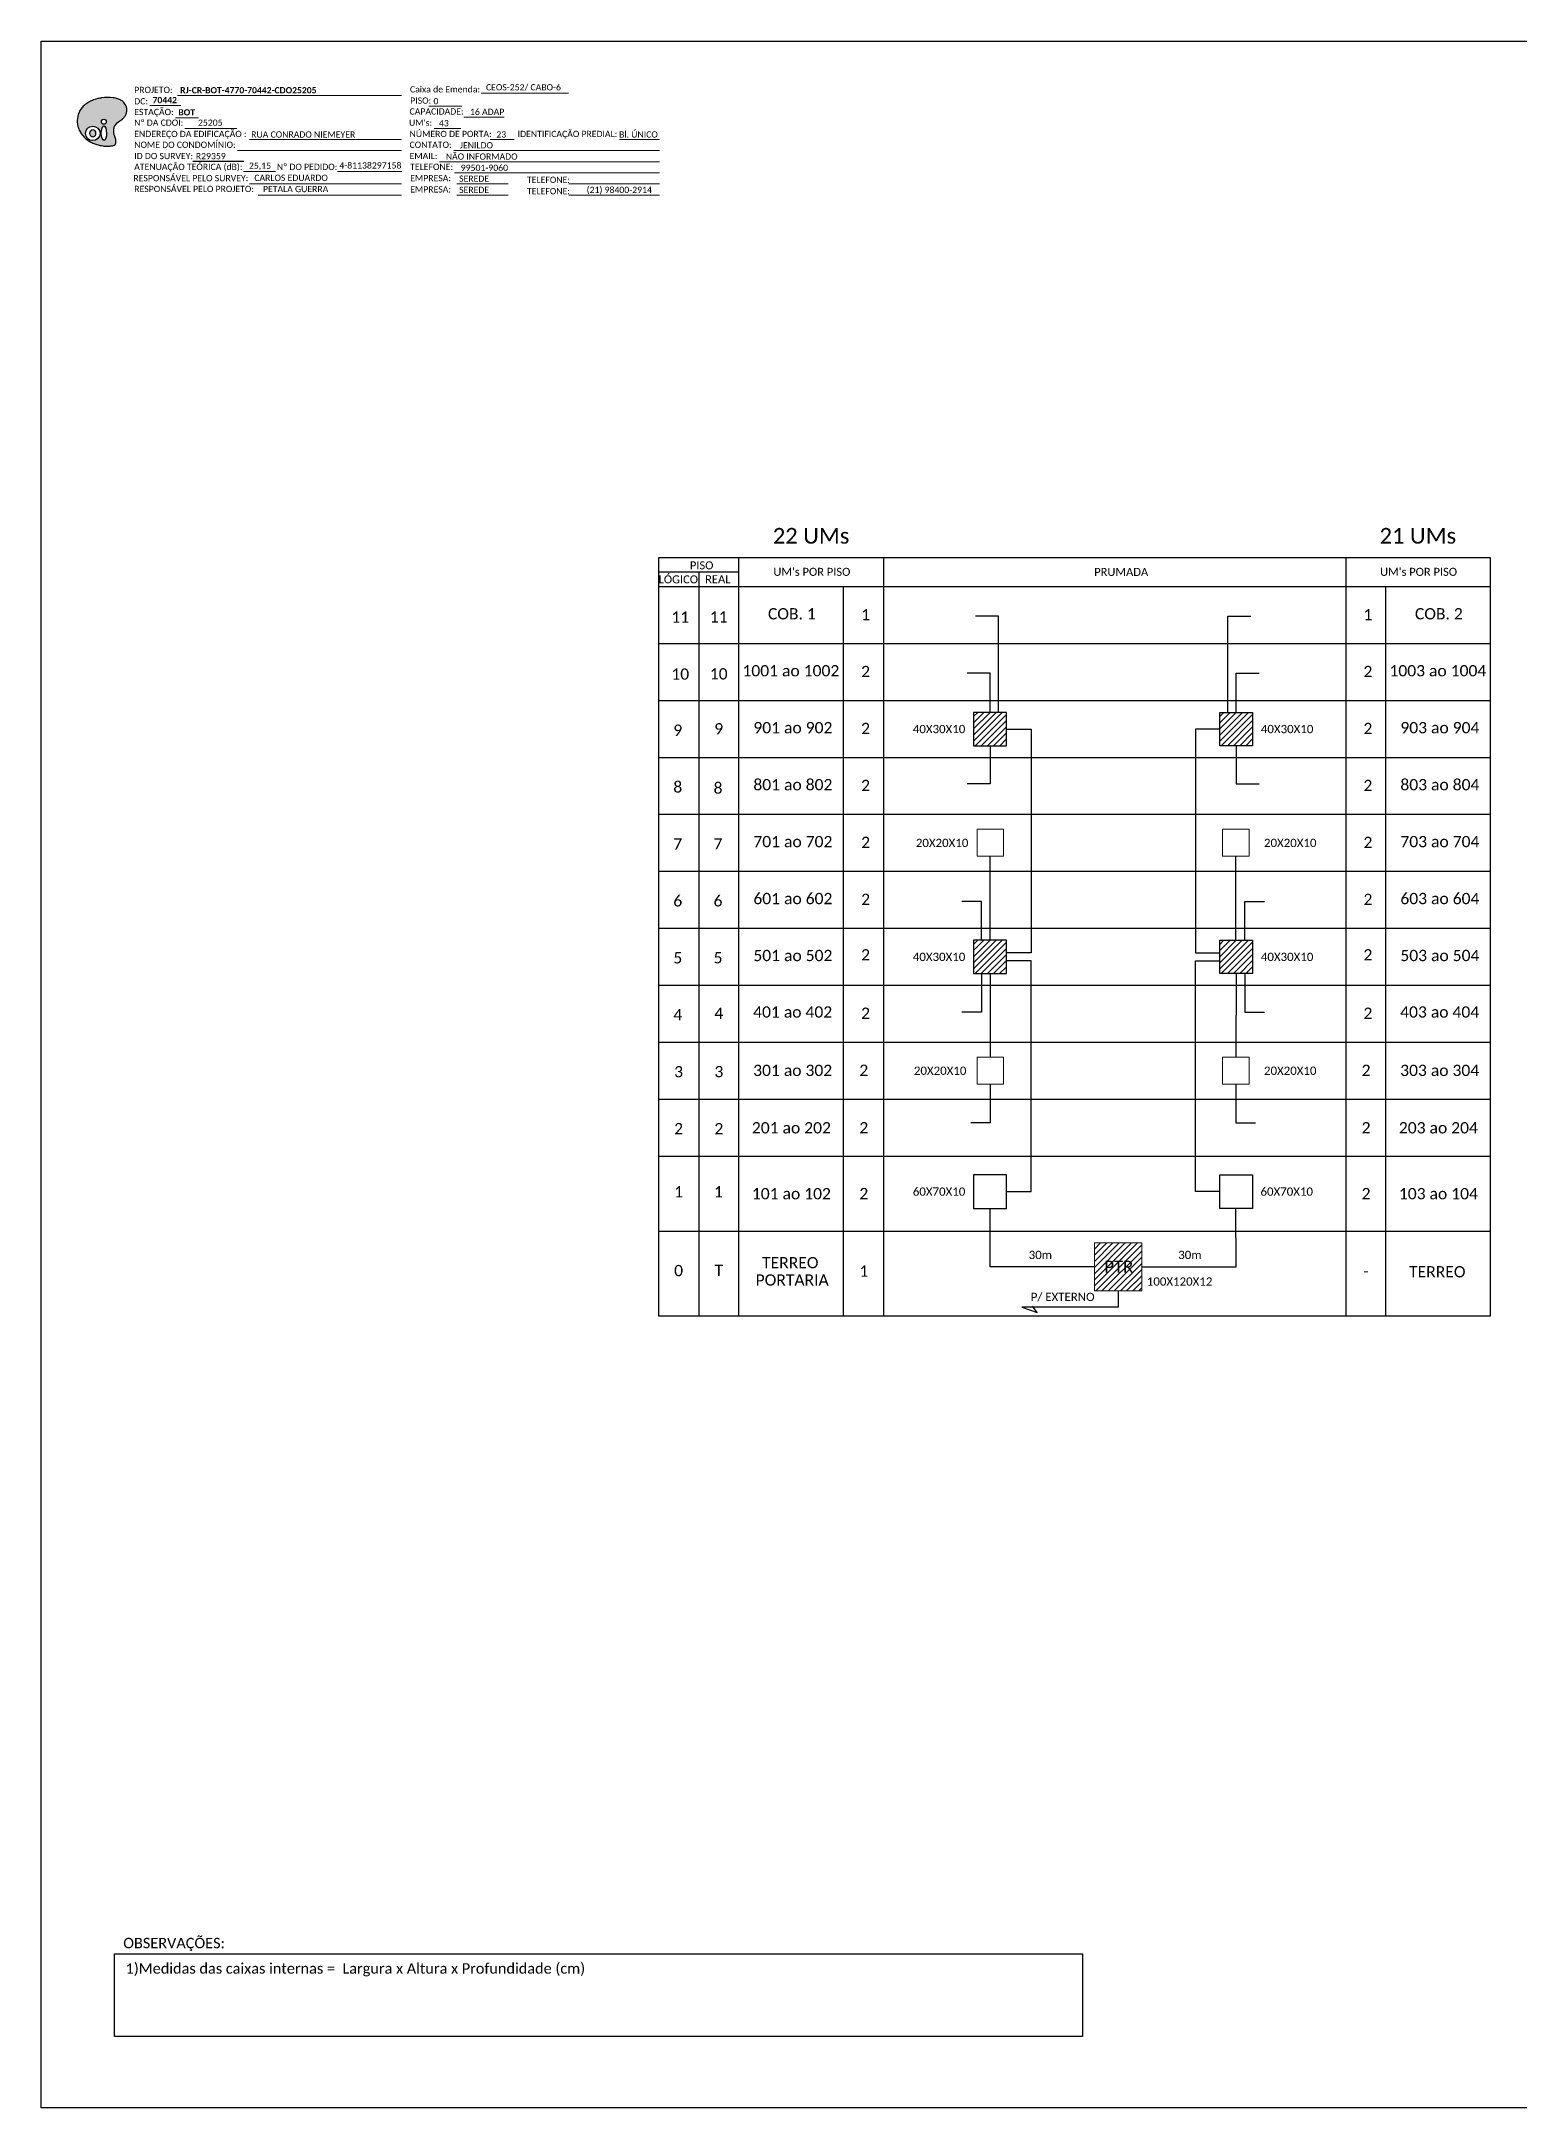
# Model space of a CAD drawing. Extents: x -4 to 1788, y 1 to 595.
# Drawn here: x 947 to 1372, y 1 to 595 of the extents above; entities that cross this region are included whole.
import ezdxf
from ezdxf.enums import TextEntityAlignment as Align

# ---------------------------------------------------------------- set-up
doc = ezdxf.new("R2010")
doc.units = 0
doc.styles.add('MtXpl_Calibri', font='calibri.ttf')
doc.styles.add('WMF-Calibri0', font='calibri.ttf')
doc.styles.add('WMF-Calibri1', font='calibrib.ttf')

# ---------------------------------------------------------------- blocks, each defined once
blk = doc.blocks.new('OI')
h = blk.add_hatch(color=40)
edge = h.paths.add_edge_path()
edge.add_spline(control_points=[(4.35, -0.67), (3.92, -0.99), (3.26, -1.5), (2.81, -2.59), (2.9, -3.5), (3.06, -4.27), (3.31, -4.85), (3.37, -5.39), (3.4, -5.88), (3.2, -6.4), (2.54, -6.61), (1.65, -6.63), (0.55, -6.67), (-0.56, -6.42), (-1.61, -6.14), (-2.77, -5.61), (-3.92, -4.77), (-4.89, -3.7), (-5.34, -2.65), (-5.6, -1.94), (-5.85, -0.96), (-5.71, 0.47), (-5.1, 2.02), (-4.14, 3.02), (-3.3, 3.61), (-2.37, 4.16), (-1.36, 4.44), (-0.56, 4.7), (0.79, 4.85), (2.24, 4.97), (3.79, 4.57), (4.67, 4.21), (5.44, 3.65), (5.76, 2.99), (6.03, 2.21), (6.01, 1.46), (5.72, 0.64), (5.31, 0.08), (4.88, -0.38), (4.51, -0.55), (4.35, -0.67)], knot_values=[0, 0, 0, 0, 1.60434, 2.417191, 3.427595, 4.282808, 4.776746, 5.304182, 5.888771, 6.258406, 6.858137, 7.79129, 8.986195, 10.124242, 11.187857, 12.242908, 13.953784, 15.414161, 16.515391, 17.349188, 17.675853, 19.552021, 21.515531, 22.568638, 23.63245, 24.621084, 25.782718, 26.745347, 27.142653, 29.870543, 31.004649, 31.921532, 32.709589, 33.801391, 34.042471, 35.192333, 35.971461, 36.628871, 37.254359, 37.836911, 37.836911, 37.836911, 37.836911], degree=3, periodic=0)
h.paths.add_polyline_path([(1.13, -0.87, -1), (-0.04, -0.87, -1)], flags=16)
edge = h.paths.add_edge_path(flags=16)
edge.add_ellipse((0.56, -3.59), major_axis=(-0.02, 1.71), ratio=0.361305, start_angle=0, end_angle=360)
h.paths.add_polyline_path([(-0.36, -3.62, -1), (-3.8, -3.62, -1)], flags=16)
edge = h.paths.add_edge_path(flags=0)
edge.add_ellipse((-2.08, -3.62), major_axis=(0, 0.885), ratio=0.758294, start_angle=0, end_angle=360)
at = {"color": 40}
for centre, radius in [((-2.08, -3.62), 1.72), ((0.54, -0.87), 0.587)]:
    blk.add_circle(centre, radius, dxfattribs=at)
blk.add_ellipse((-2.08, -3.62), major_axis=(0, 0.885), ratio=0.758294, start_param=-3.141592653589792, end_param=3.141592653589792, dxfattribs=at)
blk.add_ellipse((0.56, -3.59), major_axis=(-0.02, 1.71), ratio=0.361305, dxfattribs=at)
at = {"color": 40, "start_tangent": (-0.800898, -0.598801), "end_tangent": (-0.800898, -0.598801)}
blk.add_spline([(4.35, -0.67), (3.2, -1.78), (2.9, -2.54), (2.92, -3.55), (3.12, -4.38), (3.28, -4.85), (3.37, -5.37), (3.35, -5.95), (3.2, -6.29), (2.66, -6.55), (1.73, -6.63), (0.54, -6.62), (-0.58, -6.41), (-1.6, -6.11), (-2.56, -5.67), (-3.95, -4.67), (-4.89, -3.56), (-5.37, -2.56), (-5.64, -1.78), (-5.72, -1.46), (-5.63, 0.42), (-4.84, 2.22), (-4.13, 2.99), (-3.27, 3.62), (-2.4, 4.09), (-1.3, 4.47), (-0.37, 4.72), (0.02, 4.77), (2.75, 4.8), (3.85, 4.53), (4.69, 4.16), (5.31, 3.68), (5.85, 2.73), (5.93, 2.5), (5.94, 1.35), (5.67, 0.62), (5.29, 0.08), (4.84, -0.36), (4.35, -0.67)], degree=3, dxfattribs=at)

msp = doc.modelspace()

# ---------------------------------------------------------------- hatches: boundary and pattern name
h = msp.add_hatch()
h.set_pattern_fill('ANSI31', color=1, scale=10, style=0)
h.set_pattern_definition([(45, (599.712, 4.6301), (-0.8838835, 0.8838835), [])])
h.paths.add_polyline_path([(1224.9, 402.35), (1215.43, 402.35), (1215.43, 392.75), (1224.9, 392.75)])
h.paths.add_polyline_path([(1223.21, 392.95), (1223.21, 392.95), (1223.21, 398.09), (1223.21, 398.09)], flags=24)
h = msp.add_hatch()
h.set_pattern_fill('ANSI31', color=1, scale=10, style=0)
h.set_pattern_definition([(45, (670.4767, 4.6301), (-0.8838835, 0.8838835), [])])
h.paths.add_polyline_path([(1295.67, 402.35), (1286.2, 402.35), (1286.2, 392.75), (1295.67, 392.75)])
h.paths.add_polyline_path([(1293.98, 392.95), (1293.98, 392.95), (1293.98, 398.09), (1293.98, 398.09)], flags=24)
h = msp.add_hatch()
h.set_pattern_fill('ANSI31', color=1, scale=10, style=0)
h.set_pattern_definition([(45, (599.712, -60.8574), (-0.8838835, 0.8838835), [])])
h.paths.add_polyline_path([(1224.9, 336.86), (1215.43, 336.86), (1215.43, 327.26), (1224.9, 327.26)])
h.paths.add_polyline_path([(1223.21, 327.46), (1223.21, 327.46), (1223.21, 332.61), (1223.21, 332.61)], flags=24)
h = msp.add_hatch()
h.set_pattern_fill('ANSI31', color=1, scale=10, style=0)
h.set_pattern_definition([(45, (670.4767, -60.8574), (-0.8838835, 0.8838835), [])])
h.paths.add_polyline_path([(1295.67, 336.86), (1286.2, 336.86), (1286.2, 327.26), (1295.67, 327.26)])
h.paths.add_polyline_path([(1293.98, 327.46), (1293.98, 327.46), (1293.98, 332.61), (1293.98, 332.61)], flags=24)
h = msp.add_hatch()
h.set_pattern_fill('ANSI31', color=1, scale=10, style=0)
h.set_pattern_definition([(45, (638.5829, -147.8797), (-0.8838835, 0.8838835), [])])
h.paths.add_polyline_path([(1250.2, 236.08), (1263.77, 236.08), (1263.77, 249.84), (1250.2, 249.84)])
h.paths.add_polyline_path([(1252.21, 240.44), (1262.29, 240.44), (1262.29, 245.59), (1252.21, 245.59)], flags=24)

# ---------------------------------------------------------------- linework, layer by layer
at = {"color": 7}
for points in [[(947.45, 595.26), (1788.45, 595.26), (1788.45, 1.26), (947.45, 1.26)], [(1224.9, 269.38), (1215.43, 269.38), (1215.43, 259.78), (1224.9, 259.78)], [(1286.2, 269.38), (1295.67, 269.38), (1295.67, 259.78), (1286.2, 259.78)]]:
    msp.add_lwpolyline(points, close=True, dxfattribs=at)
at = {"color": 7, "lineweight": 0}
for points in [[(978.63, 576.83), (987.55, 576.83)], [(986.56, 579.65), (1051.03, 579.65)], [(1058.83, 576.58), (1068.31, 576.58)], [(1073.87, 580.31), (1099.01, 580.31)], [(986.05, 573.3), (992.6, 573.3)], [(1068.88, 573.47), (1080.5, 573.47)], [(988.71, 570.23), (1003.67, 570.23)], [(1007.28, 566.99), (1051.03, 566.99)], [(1060.41, 570.23), (1068.07, 570.23)], [(1076.46, 566.99), (1083.41, 566.99)], [(1113.64, 566.99), (1125.13, 566.99)], [(1003.87, 563.88), (1051.03, 563.88)], [(1061.96, 560.64), (1125.16, 560.64)], [(1065.99, 563.88), (1125.16, 563.88)], [(1005.56, 557.85), (1014.74, 557.85)], [(1007.28, 554.29), (1051.03, 554.29)], [(1032.63, 557.85), (1051.06, 557.85)], [(1066.24, 557.41), (1125.16, 557.41)], [(1066.85, 554.29), (1081.65, 554.29)], [(1099.09, 554.29), (1125.16, 554.29)], [(1009.77, 551.06), (1051.03, 551.06)], [(1066.85, 551.06), (1081.65, 551.06)], [(1099.12, 551.06), (1125.16, 551.06)]]:
    msp.add_lwpolyline(points, dxfattribs=at)
at = {"color": 7}
msp.add_lwpolyline([(991.03, 560.82), (1005.63, 560.82)], dxfattribs=at)
at = {"color": 0}
for points in [[(1364.02, 446.77), (1124.87, 446.77)], [(1148.01, 442.66), (1124.87, 442.66)]]:
    msp.add_lwpolyline(points, dxfattribs=at)
for points in [[(1124.87, 446.77), (1124.87, 228.85), (1364.02, 228.85), (1364.02, 446.77)], [(1148.01, 228.85), (1148.01, 446.77)], [(1189.6, 228.85), (1189.6, 446.77)], [(1322.43, 446.77), (1322.43, 228.85)], [(1136.44, 442.66), (1136.44, 228.85)], [(1124.87, 438.55), (1364.02, 438.55)], [(1178.03, 228.85), (1178.03, 228.85), (1178.03, 438.55)], [(1334, 228.85), (1334, 438.55)], [(1124.87, 422.17), (1364.02, 422.17)], [(1124.87, 405.8), (1364.02, 405.8)], [(1124.87, 389.43), (1364.02, 389.43)], [(1124.87, 373.06), (1364.02, 373.06)], [(1124.87, 356.69), (1364.02, 356.69)], [(1124.87, 340.32), (1364.02, 340.32)], [(1124.87, 323.94), (1364.02, 323.94)], [(1124.87, 307.57), (1364.02, 307.57)], [(1124.87, 291.2), (1364.02, 291.2)], [(1124.87, 274.83), (1364.02, 274.83)], [(1124.87, 253.24), (1364.02, 253.24)]]:
    msp.add_lwpolyline(points)
at = {"color": 3}
for points in [[(1222.56, 402.35), (1222.56, 430), (1215.96, 430)], [(1288.54, 402.35), (1288.54, 430), (1295.14, 430)], [(1220.17, 402.35), (1220.17, 413.63), (1213.57, 413.63)], [(1290.93, 402.35), (1290.93, 413.63), (1297.52, 413.63)], [(1220.17, 392.75), (1220.17, 381.79), (1213.57, 381.79)], [(1225.09, 397.55), (1232.02, 397.55), (1232.02, 333.19), (1225.08, 333.19)], [(1286.2, 397.55), (1279.27, 397.55), (1279.27, 333.19), (1286.21, 333.19)], [(1290.93, 392.75), (1290.93, 381.79), (1297.52, 381.79)], [(1220.26, 336.86), (1220.26, 360.99)], [(1290.84, 336.86), (1290.84, 360.99)], [(1217.7, 336.86), (1217.7, 347.98), (1212.06, 347.98)], [(1293.4, 336.86), (1293.4, 347.98), (1299.04, 347.98)], [(1217.7, 327.26), (1217.7, 316.15), (1212.06, 316.15)], [(1220.17, 327.26), (1220.26, 303.27)], [(1225.09, 264.58), (1232.02, 264.58), (1232.02, 330.93), (1225.08, 330.93)], [(1286.2, 264.58), (1279.27, 264.58), (1279.27, 330.93), (1286.21, 330.93)], [(1290.93, 327.26), (1290.84, 303.27)], [(1293.4, 327.26), (1293.4, 316.15), (1299.04, 316.15)], [(1220.26, 295.5), (1220.26, 284.39), (1214.62, 284.39)], [(1290.84, 295.5), (1290.84, 284.39), (1296.48, 284.39)], [(1250.2, 242.96), (1220.2, 242.96), (1220.25, 259.78)], [(1263.77, 242.96), (1290.9, 242.96), (1290.85, 259.78)]]:
    msp.add_lwpolyline(points, dxfattribs=at)
at = {"color": 1}
for points in [[(1224.9, 402.35), (1215.43, 402.35), (1215.43, 392.75), (1224.9, 392.75)], [(1286.2, 402.35), (1295.67, 402.35), (1295.67, 392.75), (1286.2, 392.75)], [(1224.9, 336.86), (1215.43, 336.86), (1215.43, 327.26), (1224.9, 327.26)], [(1286.2, 336.86), (1295.67, 336.86), (1295.67, 327.26), (1286.2, 327.26)]]:
    msp.add_lwpolyline(points, close=True, dxfattribs=at)
at = {"lineweight": 0}
for points in [[(1224.09, 368.76), (1216.43, 368.76), (1216.43, 360.99), (1224.09, 360.99)], [(1287, 368.76), (1294.67, 368.76), (1294.67, 360.99), (1287, 360.99)], [(1224.09, 303.27), (1216.43, 303.27), (1216.43, 295.5), (1224.09, 295.5)], [(1287, 303.27), (1294.67, 303.27), (1294.67, 295.5), (1287, 295.5)]]:
    msp.add_lwpolyline(points, close=True, dxfattribs=at)
at = {"color": 1, "lineweight": 0}
msp.add_lwpolyline([(1250.2, 249.84), (1263.77, 249.84), (1263.77, 236.08), (1250.2, 236.08)], close=True, dxfattribs=at)
at = {"color": 1}
for points in [[(1256.99, 236.08), (1256.99, 231.4), (1229.36, 231.4)], [(1229.36, 231.4), (1233.77, 229.81)], [(1233.77, 229.81), (1232.37, 231.64)]]:
    msp.add_lwpolyline(points, dxfattribs=at)
at = {"color": 0}
msp.add_lwpolyline([(968.49, 45.46), (1246.74, 45.46), (1246.74, 21.75), (968.49, 21.75)], close=True, dxfattribs=at)

# ---------------------------------------------------------------- block references
at = {"color": 7, "xscale": 1.213923925163967, "yscale": 1.213923925163967, "zscale": 1.213923925163967, "rotation": 0.1532896023949059}
msp.add_blockref('OI', (964.76, 573.2), dxfattribs=at)

# ---------------------------------------------------------------- texts
at = {"color": 7, "lineweight": 0, "style": 'WMF-Calibri0'}
for s, height, p in [('PROJETO:', 1.793, (974.16, 580.4)), ('Caixa de Emenda:', 1.7927, (1053.42, 580.56)), ('CEOS-252/ CABO-6', 1.7927, (1075.27, 581.15)), ('DC: ', 1.793, (974.16, 577.12)), ('ESTAÇÃO:', 1.793, (974.16, 574.05)), ('PISO:', 1.793, (1053.49, 577.33)), ('0', 1.79, (1060.18, 577.18)), ('Nº DA CDOI:', 1.7927, (974.16, 570.98)), ("UM's:", 1.793, (1053.14, 570.98)), ('CAPACIDADE:', 1.7927, (1053.31, 574.21)), ('ENDEREÇO DA EDIFICAÇÃO :', 1.7927, (974.16, 567.74)), ('NOME DO CONDOMÍNIO:', 1.7927, (974.16, 564.63)), ('CONTATO:', 1.793, (1053.31, 564.63)), ('NÚMERO DE PORTA:', 1.7927, (1053.31, 567.74)), ('IDENTIFICAÇÃO PREDIAL:', 1.7927, (1084.39, 567.74)), ('ATENUAÇÃO TEÓRICA (dB):', 1.7927, (974.16, 558.28)), ('ID DO SURVEY:', 1.7927, (974.16, 561.39)), ('Nº DO PEDIDO:', 1.7927, (1015.17, 558.28)), ('EMAIL:', 1.793, (1053.31, 561.39)), ('TELEFONE:', 1.793, (1053.49, 558.28)), ('RESPONSÁVEL PELO SURVEY:', 1.7927, (973.92, 555.04)), ('RESPONSÁVEL PELO PROJETO:', 1.7927, (974.16, 551.93)), ('EMPRESA:', 1.793, (1053.49, 555.04)), ('EMPRESA:', 1.793, (1053.49, 551.8)), ('TELEFONE:', 1.793, (1087.08, 554.54)), ('TELEFONE:', 1.793, (1087.08, 551.3))]:
    msp.add_text(s, height=height, dxfattribs=at).set_placement(p)
at = {"color": 7}
for s, height, style, p in [('70442', 1.793, 'WMF-Calibri1', (979.43, 577.48)), ('RJ-CR-BOT-4770-70442-CDO25205', 1.7927, 'WMF-Calibri1', (987.36, 580.3)), ('BOT', 1.793, 'WMF-Calibri1', (986.84, 573.95)), ('43', 1.793, 'WMF-Calibri0', (1061.76, 570.83)), (' 16 ADAP', 1.793, 'WMF-Calibri0', (1070.05, 574.09)), ('RUA CONRADO NIEMEYER ', 1.7927, 'WMF-Calibri0', (1007.79, 567.58)), ('JENILDO', 1.793, 'WMF-Calibri0', (1067.77, 564.48)), ('23', 1.793, 'WMF-Calibri0', (1078.24, 567.59)), ('Bl. ÚNICO', 1.793, 'WMF-Calibri0', (1113.53, 567.59)), ('R29359', 1.793, 'WMF-Calibri0', (991.87, 561.36)), ('25,15', 1.793, 'WMF-Calibri0', (1007.13, 558.61)), ('4-81138297158', 1.7927, 'WMF-Calibri0', (1033.12, 558.69)), ('NÃO INFORMADO', 1.7927, 'WMF-Calibri0', (1063.73, 561.24)), ('99501-9060', 1.793, 'WMF-Calibri0', (1068.02, 558.01)), ('CARLOS EDUARDO', 1.7927, 'WMF-Calibri0', (1008.68, 555.13)), ('PETALA GUERRA', 1.7927, 'WMF-Calibri0', (1011.17, 551.9)), ('SEREDE', 1.793, 'WMF-Calibri0', (1067.55, 554.89)), ('SEREDE', 1.793, 'WMF-Calibri0', (1067.55, 551.66)), ('(21) 98400-2914', 1.7927, 'WMF-Calibri0', (1104.22, 551.66)), ('COB. 1', 3.24, 'WMF-Calibri0', (1156.33, 429.08)), ('COB. 2', 3.24, 'WMF-Calibri0', (1342.32, 429.08)), ('1001 ao 1002', 3.24, 'WMF-Calibri0', (1149, 412.71)), ('1003 ao 1004', 3.24, 'WMF-Calibri0', (1334.99, 412.71)), ('901 ao 902', 3.24, 'WMF-Calibri0', (1152.14, 396.34)), ('40X30X10', 2.373, 'WMF-Calibri0', (1197.98, 396.38)), ('40X30X10', 2.373, 'WMF-Calibri0', (1298.03, 396.38)), ('903 ao 904', 3.24, 'WMF-Calibri0', (1338.13, 396.34)), ('801 ao 802', 3.24, 'WMF-Calibri0', (1152.14, 379.96)), ('803 ao 804', 3.24, 'WMF-Calibri0', (1338.13, 379.96)), ('701 ao 702', 3.24, 'WMF-Calibri0', (1152.14, 363.59)), ('20X20X10', 2.373, 'WMF-Calibri0', (1198.85, 363.65)), ('20X20X10', 2.373, 'WMF-Calibri0', (1298.93, 363.65)), ('703 ao 704', 3.24, 'WMF-Calibri0', (1338.13, 363.59)), ('601 ao 602', 3.24, 'WMF-Calibri0', (1152.14, 347.22)), ('603 ao 604', 3.24, 'WMF-Calibri0', (1338.13, 347.22)), ('501 ao 502', 3.24, 'WMF-Calibri0', (1152.14, 330.85)), ('40X30X10', 2.373, 'WMF-Calibri0', (1197.98, 330.89)), ('40X30X10', 2.373, 'WMF-Calibri0', (1298.03, 330.89)), ('503 ao 504', 3.24, 'WMF-Calibri0', (1338.13, 330.85)), ('401 ao 402', 3.24, 'WMF-Calibri0', (1152.08, 314.61)), ('403 ao 404', 3.24, 'WMF-Calibri0', (1338.07, 314.61)), ('301 ao 302', 3.24, 'WMF-Calibri0', (1152.08, 297.83)), ('20X20X10', 2.373, 'WMF-Calibri0', (1198.29, 298.16)), ('20X20X10', 2.373, 'WMF-Calibri0', (1298.93, 298.16)), ('303 ao 304', 3.24, 'WMF-Calibri0', (1338.07, 297.83)), ('201 ao 202', 3.24, 'WMF-Calibri0', (1151.71, 281.32)), ('203 ao 204', 3.24, 'WMF-Calibri0', (1337.7, 281.32)), ('101 ao 102', 3.24, 'WMF-Calibri0', (1151.71, 262.38)), ('60X70X10', 2.373, 'WMF-Calibri0', (1197.98, 263.41)), ('60X70X10', 2.373, 'WMF-Calibri0', (1297.92, 263.41)), ('103 ao 104', 3.24, 'WMF-Calibri0', (1337.7, 262.38)), ('TERREO', 3.24, 'WMF-Calibri0', (1154.64, 242.54)), ('PTR', 3.433, 'WMF-Calibri0', (1253.06, 241.31)), ('PORTARIA', 3.24, 'WMF-Calibri0', (1152.78, 237.57)), ('100X120X12', 2.373, 'WMF-Calibri0', (1265.25, 237.56)), ('TERREO', 3.24, 'WMF-Calibri0', (1340.63, 239.93)), ('P/ EXTERNO', 2.373, 'WMF-Calibri0', (1231.88, 233.14))]:
    msp.add_text(s, height=height, dxfattribs=dict(at, style=style)).set_placement(p)
at = {"color": 7, "style": 'WMF-Calibri0'}
msp.add_text('25205', height=1.793, dxfattribs=at).set_placement((996.02, 570.98), align=Align.CENTER)
at = {"color": 0, "style": 'WMF-Calibri0'}
for s, height, p in [('22 UMs', 4.513, (1157.74, 450.86)), ('21 UMs', 4.513, (1332.16, 450.86)), ('     PISO', 2.3, (1129.83, 443.47)), ('  LÓGICO', 2.3, (1123.28, 439.44)), ('    REAL', 2.3, (1135.04, 439.49)), ("UM's POR PISO", 2.3, (1157.9, 441.61)), ('PRUMADA', 2.3, (1250.12, 441.58)), ("UM's POR PISO", 2.3, (1332.31, 441.61))]:
    msp.add_text(s, height=height, dxfattribs=at).set_placement(p)
at = {"color": 7, "style": 'WMF-Calibri0'}
for s, p in [('11', (1131.12, 429.75)), ('11', (1142.18, 429.81)), ('10', (1131.12, 413.38)), ('10', (1142.18, 413.44)), ('9', (1142.18, 397.63))]:
    msp.add_text(s, height=3.24, dxfattribs=at).set_placement(p, align=Align.MIDDLE_CENTER)
at = {"color": 3, "style": 'WMF-Calibri0'}
for p in [(1231.29, 245.21), (1274.27, 245.21)]:
    msp.add_text('30m', height=2.373, dxfattribs=at).set_placement(p)
for s, style, p in [('OBSERVAÇÕES:', 'WMF-Calibri0', (971, 47.08)), ('1)Medidas das caixas internas =  Largura x Altura x Profundidade (cm)', 'MtXpl_Calibri', (971.68, 39.78))]:
    msp.add_text(s, height=3, dxfattribs=dict(style=style)).set_placement(p)
at = {"color": 7, "style": 'WMF-Calibri0'}
for tag, flags, p in [('1', 4, (1184.4, 430.47)), ('1', 4, (1328.8, 430.47)), ('2', 4, (1184.4, 414.1)), ('2', 4, (1328.8, 414.1)), ('9', 4, (1130.41, 397.23)), ('2', 4, (1184.4, 397.73)), ('2', 4, (1328.8, 397.73)), ('8', 4, (1130.41, 380.92)), ('8', 4, (1141.98, 380.62)), ('2', 4, (1184.4, 381.36)), ('2', 4, (1328.8, 381.36)), ('7', 4, (1130.41, 364.55)), ('7', 4, (1141.98, 364.57)), ('2', 4, (1184.4, 364.99)), ('2', 4, (1328.8, 364.99)), ('6', 4, (1130.41, 348.18)), ('6', 4, (1141.98, 348.19)), ('2', 4, (1184.4, 348.61)), ('2', 4, (1328.8, 348.61)), ('5', 4, (1130.41, 331.81)), ('5', 4, (1141.98, 331.82)), ('2', 4, (1184.4, 332.66)), ('2', 4, (1328.8, 332.66)), ('4', 4, (1130.41, 315.44)), ('4', 4, (1142.22, 315.86)), ('2', 4, (1184.4, 315.87)), ('2', 4, (1328.8, 315.87)), ('3', 4, (1130.65, 299.06)), ('3', 4, (1142.22, 299.08)), ('2', 4, (1183.89, 299.47)), ('2', 4, (1328.28, 299.47)), ('2', 4, (1130.65, 282.69)), ('2', 4, (1142.22, 282.69)), ('2', 4, (1183.89, 282.96)), ('2', 4, (1328.28, 282.96)), ('1', 4, (1130.65, 264.56)), ('1', 4, (1142.09, 264.55)), ('2', 4, (1183.89, 264.02)), ('2', 4, (1328.28, 264.02)), ('0', 4, (1130.65, 241.9)), ('T', 12, (1142.22, 241.93)), ('1', 4, (1183.89, 241.73)), ('-', 4, (1328.28, 241.73))]:
    msp.add_attdef(tag, text='XX', height=3.24, dxfattribs=dict(at, flags=flags)).set_placement(p, align=Align.MIDDLE_CENTER)

doc.saveas('drawing.dxf')
